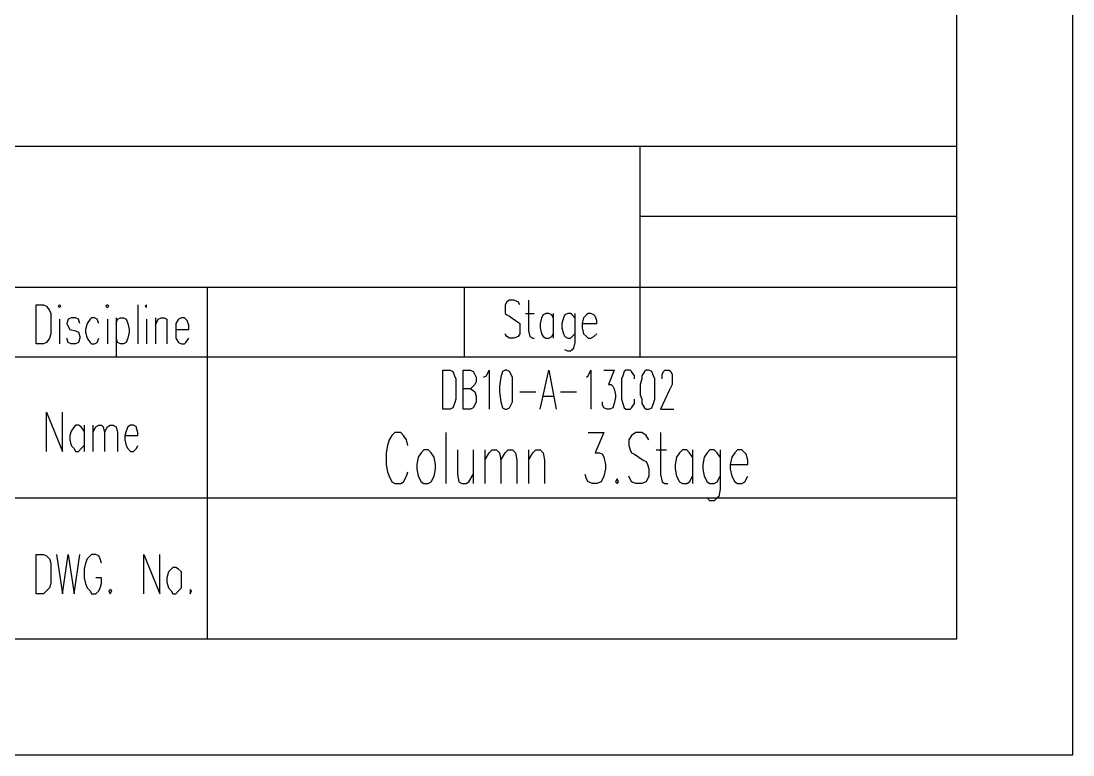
# Model space of a CAD drawing. Extents: x 13.06 to 16.25, y 9.33 to 13.85.
# Drawn here: x 15.767 to 16.25, y 9.3307 to 9.6675 of the extents above; entities that cross this region are included whole.
import ezdxf

# ---------------------------------------------------------------- set-up
doc = ezdxf.new("R2010")
doc.units = 0
doc.header["$MEASUREMENT"] = 0
doc.linetypes.add('AUSGEZOGEN', pattern=[0])
doc.layers.get('0').update_dxf_attribs({"linetype": 'AUSGEZOGEN'})

msp = doc.modelspace()

# ---------------------------------------------------------------- linework, layer by layer
for points in [[(13.056, 9.33067), (16.25, 9.33067), (16.25, 9.33067), (16.25, 13.85267), (16.25, 13.85267), (13.056, 13.85267), (13.056, 13.85267), (13.056, 9.33067), (13.056, 9.33067)], [(13.19, 9.384), (16.19667, 9.384), (16.19667, 9.384), (16.19667, 13.79933), (16.19667, 13.79933), (13.19, 13.79933), (13.19, 13.79933), (13.19, 9.384), (13.19, 9.384)], [(16.19667, 9.67467), (15.22867, 9.67467), (15.22867, 9.67467), (15.22867, 9.384), (15.22867, 9.384), (16.19667, 9.384), (16.19667, 9.384), (16.19667, 9.67467), (16.19667, 9.67467)], [(16.19667, 9.61), (15.22867, 9.61)], [(16.05133, 9.54533), (16.05133, 9.61)], [(16.05133, 9.578), (16.19667, 9.578)], [(15.51867, 9.54533), (16.19667, 9.54533)], [(15.85267, 9.384), (15.85267, 9.54533)], [(15.97067, 9.51333), (15.97067, 9.54533)], [(16.05133, 9.51333), (16.05133, 9.54533)], [(15.996, 9.53733), (15.99533, 9.53867), (15.99533, 9.53867), (15.99333, 9.53933), (15.99333, 9.53933), (15.99133, 9.53933), (15.99133, 9.53933), (15.99, 9.53867), (15.99, 9.53867), (15.98933, 9.53733), (15.98933, 9.53733), (15.98933, 9.53333), (15.98933, 9.53333), (15.99, 9.53267), (15.99, 9.53267), (15.99133, 9.532), (15.99133, 9.532), (15.994, 9.53), (15.994, 9.53), (15.99533, 9.52933), (15.99533, 9.52933), (15.996, 9.52867), (15.996, 9.52867), (15.996, 9.524), (15.996, 9.524), (15.99533, 9.52267), (15.99533, 9.52267), (15.99333, 9.522), (15.99333, 9.522), (15.99133, 9.522), (15.99133, 9.522), (15.99, 9.52267), (15.99, 9.52267), (15.98933, 9.524)], [(16, 9.53933), (16, 9.52533), (16, 9.52533), (16.00067, 9.52267), (16.00067, 9.52267), (16.002, 9.522), (16.002, 9.522), (16.00267, 9.522)], [(15.774, 9.51933), (15.774, 9.53733), (15.774, 9.53733), (15.77733, 9.53733), (15.77733, 9.53733), (15.77867, 9.53667), (15.77867, 9.53667), (15.78, 9.53467), (15.78, 9.53467), (15.78067, 9.53333), (15.78067, 9.53333), (15.78067, 9.524), (15.78067, 9.524), (15.78, 9.522), (15.78, 9.522), (15.77867, 9.52), (15.77867, 9.52), (15.77733, 9.51933), (15.77733, 9.51933), (15.774, 9.51933), (15.774, 9.51933)], [(15.784, 9.53667), (15.78467, 9.536), (15.78467, 9.536), (15.78533, 9.53667), (15.78533, 9.53667), (15.78467, 9.53733), (15.78467, 9.53733), (15.784, 9.53667), (15.784, 9.53667)], [(15.806, 9.53667), (15.80667, 9.536), (15.80667, 9.536), (15.80733, 9.53667), (15.80733, 9.53667), (15.80667, 9.53733), (15.80667, 9.53733), (15.806, 9.53667), (15.806, 9.53667)], [(15.82067, 9.53733), (15.82067, 9.51933)], [(15.824, 9.53667), (15.82467, 9.536), (15.82467, 9.536), (15.82467, 9.53733), (15.82467, 9.53733), (15.824, 9.53667), (15.824, 9.53667)], [(15.78467, 9.53067), (15.78467, 9.51933)], [(15.794, 9.52867), (15.79333, 9.53067), (15.79333, 9.53067), (15.792, 9.53133), (15.792, 9.53133), (15.79, 9.53133), (15.79, 9.53133), (15.78867, 9.53067), (15.78867, 9.53067), (15.788, 9.52867), (15.788, 9.52867), (15.78867, 9.52733), (15.78867, 9.52733), (15.78933, 9.526), (15.78933, 9.526), (15.792, 9.52533), (15.792, 9.52533), (15.79333, 9.52467), (15.79333, 9.52467), (15.794, 9.52267), (15.794, 9.52267), (15.794, 9.522), (15.794, 9.522), (15.79333, 9.52), (15.79333, 9.52), (15.792, 9.51933), (15.792, 9.51933), (15.79, 9.51933), (15.79, 9.51933), (15.78867, 9.52), (15.78867, 9.52), (15.788, 9.522)], [(15.80267, 9.52867), (15.802, 9.53067), (15.802, 9.53067), (15.80067, 9.53133), (15.80067, 9.53133), (15.79933, 9.53133), (15.79933, 9.53133), (15.79867, 9.53067), (15.79867, 9.53067), (15.79733, 9.52867), (15.79733, 9.52867), (15.79667, 9.526), (15.79667, 9.526), (15.79667, 9.52467), (15.79667, 9.52467), (15.79733, 9.522), (15.79733, 9.522), (15.79867, 9.52), (15.79867, 9.52), (15.79933, 9.51933), (15.79933, 9.51933), (15.80067, 9.51933), (15.80067, 9.51933), (15.802, 9.52), (15.802, 9.52), (15.80267, 9.522)], [(15.80667, 9.53067), (15.80667, 9.51933)], [(15.81067, 9.53133), (15.81067, 9.51333)], [(15.81067, 9.52867), (15.81133, 9.53067), (15.81133, 9.53067), (15.81267, 9.53133), (15.81267, 9.53133), (15.814, 9.53133), (15.814, 9.53133), (15.81533, 9.53067), (15.81533, 9.53067), (15.816, 9.52867), (15.816, 9.52867), (15.81667, 9.526), (15.81667, 9.526), (15.81667, 9.52467), (15.81667, 9.52467), (15.816, 9.522), (15.816, 9.522), (15.81533, 9.52), (15.81533, 9.52), (15.814, 9.51933), (15.814, 9.51933), (15.81267, 9.51933), (15.81267, 9.51933), (15.81133, 9.52), (15.81133, 9.52), (15.81067, 9.522)], [(15.82467, 9.53067), (15.82467, 9.51933)], [(15.82867, 9.53133), (15.82867, 9.51933)], [(15.82867, 9.528), (15.83, 9.53067), (15.83, 9.53067), (15.83133, 9.53133), (15.83133, 9.53133), (15.83267, 9.53133), (15.83267, 9.53133), (15.834, 9.53067), (15.834, 9.53067), (15.834, 9.51933)], [(15.838, 9.526), (15.844, 9.526), (15.844, 9.526), (15.844, 9.528), (15.844, 9.528), (15.84333, 9.53), (15.84333, 9.53), (15.84267, 9.53067), (15.84267, 9.53067), (15.842, 9.53133), (15.842, 9.53133), (15.84067, 9.53133), (15.84067, 9.53133), (15.83933, 9.53067), (15.83933, 9.53067), (15.838, 9.52867), (15.838, 9.52867), (15.838, 9.522), (15.838, 9.522), (15.83933, 9.52), (15.83933, 9.52), (15.84067, 9.51933), (15.84067, 9.51933), (15.842, 9.51933), (15.842, 9.51933), (15.84267, 9.52), (15.84267, 9.52), (15.844, 9.522)], [(15.99867, 9.53333), (16.00267, 9.53333)], [(16.01133, 9.53133), (16.01067, 9.53267), (16.01067, 9.53267), (16.00933, 9.53333), (16.00933, 9.53333), (16.008, 9.53333), (16.008, 9.53333), (16.00667, 9.53267), (16.00667, 9.53267), (16.006, 9.53133), (16.006, 9.53133), (16.00533, 9.52867), (16.00533, 9.52867), (16.00533, 9.52667), (16.00533, 9.52667), (16.006, 9.524), (16.006, 9.524), (16.00667, 9.52267), (16.00667, 9.52267), (16.008, 9.522), (16.008, 9.522), (16.00933, 9.522), (16.00933, 9.522), (16.01067, 9.52267), (16.01067, 9.52267), (16.01133, 9.524)], [(16.01133, 9.53333), (16.01133, 9.522)], [(16.02133, 9.53133), (16.02, 9.53267), (16.02, 9.53267), (16.01933, 9.53333), (16.01933, 9.53333), (16.018, 9.53333), (16.018, 9.53333), (16.01667, 9.53267), (16.01667, 9.53267), (16.016, 9.53133), (16.016, 9.53133), (16.01533, 9.52867), (16.01533, 9.52867), (16.01533, 9.52667), (16.01533, 9.52667), (16.016, 9.524), (16.016, 9.524), (16.01667, 9.52267), (16.01667, 9.52267), (16.018, 9.522), (16.018, 9.522), (16.01933, 9.522), (16.01933, 9.522), (16.02, 9.52267), (16.02, 9.52267), (16.02133, 9.524)], [(16.02133, 9.53333), (16.02133, 9.52), (16.02133, 9.52), (16.02067, 9.51733), (16.02067, 9.51733), (16.02, 9.51667), (16.02, 9.51667), (16.01933, 9.516), (16.01933, 9.516), (16.018, 9.516), (16.018, 9.516), (16.01667, 9.51667)], [(16.02467, 9.52867), (16.03133, 9.52867), (16.03133, 9.52867), (16.03133, 9.53), (16.03133, 9.53), (16.03067, 9.532), (16.03067, 9.532), (16.03, 9.53267), (16.03, 9.53267), (16.02867, 9.53333), (16.02867, 9.53333), (16.02733, 9.53333), (16.02733, 9.53333), (16.02667, 9.53267), (16.02667, 9.53267), (16.02533, 9.53133), (16.02533, 9.53133), (16.02467, 9.52867), (16.02467, 9.52867), (16.02467, 9.52667), (16.02467, 9.52667), (16.02533, 9.524), (16.02533, 9.524), (16.02667, 9.52267), (16.02667, 9.52267), (16.02733, 9.522), (16.02733, 9.522), (16.02867, 9.522), (16.02867, 9.522), (16.03, 9.52267), (16.03, 9.52267), (16.03133, 9.524)], [(15.22867, 9.51333), (16.19667, 9.51333)], [(15.96067, 9.48933), (15.96067, 9.50733), (15.96067, 9.50733), (15.964, 9.50733), (15.964, 9.50733), (15.96533, 9.50667), (15.96533, 9.50667), (15.966, 9.50467), (15.966, 9.50467), (15.96667, 9.50333), (15.96667, 9.50333), (15.96667, 9.494), (15.96667, 9.494), (15.966, 9.492), (15.966, 9.492), (15.96533, 9.49), (15.96533, 9.49), (15.964, 9.48933), (15.964, 9.48933), (15.96067, 9.48933), (15.96067, 9.48933)], [(15.97, 9.48933), (15.97, 9.50733), (15.97, 9.50733), (15.97333, 9.50733), (15.97333, 9.50733), (15.97467, 9.50667), (15.97467, 9.50667), (15.97533, 9.50533), (15.97533, 9.50533), (15.976, 9.504), (15.976, 9.504), (15.976, 9.502), (15.976, 9.502), (15.97533, 9.50067), (15.97533, 9.50067), (15.97467, 9.5), (15.97467, 9.5), (15.97333, 9.49867), (15.97333, 9.49867), (15.97, 9.49867)], [(15.97933, 9.504), (15.98067, 9.50467), (15.98067, 9.50467), (15.982, 9.50733), (15.982, 9.50733), (15.982, 9.48933)], [(15.98933, 9.50733), (15.988, 9.50667), (15.988, 9.50667), (15.98733, 9.504), (15.98733, 9.504), (15.98667, 9.5), (15.98667, 9.5), (15.98667, 9.49733), (15.98667, 9.49733), (15.98733, 9.49267), (15.98733, 9.49267), (15.988, 9.49), (15.988, 9.49), (15.98933, 9.48933), (15.98933, 9.48933), (15.99, 9.48933), (15.99, 9.48933), (15.99133, 9.49), (15.99133, 9.49), (15.99267, 9.49267), (15.99267, 9.49267), (15.99267, 9.504), (15.99267, 9.504), (15.99133, 9.50667), (15.99133, 9.50667), (15.99, 9.50733), (15.99, 9.50733), (15.98933, 9.50733), (15.98933, 9.50733)], [(16.00533, 9.48933), (16.00933, 9.50733), (16.00933, 9.50733), (16.01267, 9.48933)], [(16.02667, 9.504), (16.02733, 9.50467), (16.02733, 9.50467), (16.02867, 9.50733), (16.02867, 9.50733), (16.02867, 9.48933)], [(16.03467, 9.50733), (16.03933, 9.50733), (16.03933, 9.50733), (16.03667, 9.50067), (16.03667, 9.50067), (16.038, 9.50067), (16.038, 9.50067), (16.03867, 9.5), (16.03867, 9.5), (16.03933, 9.49867), (16.03933, 9.49867), (16.04, 9.496), (16.04, 9.496), (16.04, 9.49467), (16.04, 9.49467), (16.03933, 9.492), (16.03933, 9.492), (16.03867, 9.49), (16.03867, 9.49), (16.03733, 9.48933), (16.03733, 9.48933), (16.036, 9.48933), (16.036, 9.48933), (16.03467, 9.49), (16.03467, 9.49), (16.034, 9.49133), (16.034, 9.49133), (16.034, 9.49267)], [(16.04867, 9.50333), (16.04867, 9.50467), (16.04867, 9.50467), (16.04733, 9.50667), (16.04733, 9.50667), (16.04667, 9.50733), (16.04667, 9.50733), (16.04467, 9.50733), (16.04467, 9.50733), (16.044, 9.50667), (16.044, 9.50667), (16.04333, 9.50467), (16.04333, 9.50467), (16.04267, 9.50333), (16.04267, 9.50333), (16.04267, 9.494), (16.04267, 9.494), (16.04333, 9.492), (16.04333, 9.492), (16.044, 9.49), (16.044, 9.49), (16.04467, 9.48933), (16.04467, 9.48933), (16.04667, 9.48933), (16.04667, 9.48933), (16.04733, 9.49), (16.04733, 9.49), (16.04867, 9.492), (16.04867, 9.492), (16.04867, 9.494)], [(16.054, 9.50733), (16.05333, 9.50667), (16.05333, 9.50667), (16.052, 9.50467), (16.052, 9.50467), (16.052, 9.50333), (16.052, 9.50333), (16.05133, 9.50067), (16.05133, 9.50067), (16.05133, 9.496), (16.05133, 9.496), (16.052, 9.494), (16.052, 9.494), (16.052, 9.492), (16.052, 9.492), (16.05333, 9.49), (16.05333, 9.49), (16.054, 9.48933), (16.054, 9.48933), (16.05533, 9.48933), (16.05533, 9.48933), (16.05667, 9.49), (16.05667, 9.49), (16.05733, 9.492), (16.05733, 9.492), (16.058, 9.494), (16.058, 9.494), (16.058, 9.50333), (16.058, 9.50333), (16.05733, 9.50467), (16.05733, 9.50467), (16.05667, 9.50667), (16.05667, 9.50667), (16.05533, 9.50733), (16.05533, 9.50733), (16.054, 9.50733), (16.054, 9.50733)], [(16.06133, 9.50333), (16.06133, 9.50533), (16.06133, 9.50533), (16.062, 9.50667), (16.062, 9.50667), (16.06267, 9.50733), (16.06267, 9.50733), (16.06467, 9.50733), (16.06467, 9.50733), (16.06533, 9.50667), (16.06533, 9.50667), (16.066, 9.50533), (16.066, 9.50533), (16.066, 9.50067), (16.066, 9.50067), (16.06467, 9.498), (16.06467, 9.498), (16.06067, 9.48933), (16.06067, 9.48933), (16.06667, 9.48933)], [(15.97333, 9.49867), (15.97467, 9.498), (15.97467, 9.498), (15.97533, 9.49733), (15.97533, 9.49733), (15.976, 9.49533), (15.976, 9.49533), (15.976, 9.49267), (15.976, 9.49267), (15.97533, 9.49133), (15.97533, 9.49133), (15.97467, 9.49), (15.97467, 9.49), (15.97333, 9.48933), (15.97333, 9.48933), (15.97, 9.48933)], [(15.996, 9.49733), (16.00333, 9.49733)], [(16.01467, 9.49733), (16.022, 9.49733)], [(16.00667, 9.49533), (16.01133, 9.49533)], [(15.77867, 9.47), (15.77867, 9.488), (15.77867, 9.488), (15.786, 9.47), (15.786, 9.47), (15.786, 9.488)], [(15.796, 9.47933), (15.79467, 9.48133), (15.79467, 9.48133), (15.79333, 9.482), (15.79333, 9.482), (15.792, 9.482), (15.792, 9.482), (15.79133, 9.48133), (15.79133, 9.48133), (15.79, 9.47933), (15.79, 9.47933), (15.78933, 9.47733), (15.78933, 9.47733), (15.78933, 9.47533), (15.78933, 9.47533), (15.79, 9.47267), (15.79, 9.47267), (15.79133, 9.47133), (15.79133, 9.47133), (15.792, 9.47), (15.792, 9.47), (15.79333, 9.47), (15.79333, 9.47), (15.79467, 9.47133), (15.79467, 9.47133), (15.796, 9.47267)], [(15.796, 9.482), (15.796, 9.47)], [(15.8, 9.482), (15.8, 9.47)], [(15.8, 9.47867), (15.80133, 9.48133), (15.80133, 9.48133), (15.80267, 9.482), (15.80267, 9.482), (15.804, 9.482), (15.804, 9.482), (15.80467, 9.48133), (15.80467, 9.48133), (15.80533, 9.47867), (15.80533, 9.47867), (15.80533, 9.47)], [(15.80533, 9.47867), (15.80667, 9.48133), (15.80667, 9.48133), (15.808, 9.482), (15.808, 9.482), (15.80933, 9.482), (15.80933, 9.482), (15.81067, 9.48133), (15.81067, 9.48133), (15.81133, 9.47867), (15.81133, 9.47867), (15.81133, 9.47)], [(15.81467, 9.47733), (15.82067, 9.47733), (15.82067, 9.47733), (15.82067, 9.47867), (15.82067, 9.47867), (15.82, 9.48067), (15.82, 9.48067), (15.82, 9.48133), (15.82, 9.48133), (15.81867, 9.482), (15.81867, 9.482), (15.81733, 9.482), (15.81733, 9.482), (15.816, 9.48133), (15.816, 9.48133), (15.81533, 9.47933), (15.81533, 9.47933), (15.81467, 9.47733), (15.81467, 9.47733), (15.81467, 9.47533), (15.81467, 9.47533), (15.81533, 9.47267), (15.81533, 9.47267), (15.816, 9.47133), (15.816, 9.47133), (15.81733, 9.47), (15.81733, 9.47), (15.81867, 9.47), (15.81867, 9.47), (15.82, 9.47133), (15.82, 9.47133), (15.82067, 9.47267)], [(15.94467, 9.47267), (15.944, 9.47533), (15.944, 9.47533), (15.94267, 9.47733), (15.94267, 9.47733), (15.94133, 9.47867), (15.94133, 9.47867), (15.93867, 9.47867), (15.93867, 9.47867), (15.93733, 9.47733), (15.93733, 9.47733), (15.936, 9.47533), (15.936, 9.47533), (15.93533, 9.47267), (15.93533, 9.47267), (15.93467, 9.46933), (15.93467, 9.46933), (15.93467, 9.464), (15.93467, 9.464), (15.93533, 9.46067), (15.93533, 9.46067), (15.936, 9.45867), (15.936, 9.45867), (15.93733, 9.456), (15.93733, 9.456), (15.93867, 9.45533), (15.93867, 9.45533), (15.94133, 9.45533), (15.94133, 9.45533), (15.94267, 9.456), (15.94267, 9.456), (15.944, 9.45867), (15.944, 9.45867), (15.94467, 9.46067)], [(15.962, 9.47867), (15.962, 9.45533)], [(16.02733, 9.47867), (16.03467, 9.47867), (16.03467, 9.47867), (16.03067, 9.46933), (16.03067, 9.46933), (16.03267, 9.46933), (16.03267, 9.46933), (16.034, 9.46867), (16.034, 9.46867), (16.03467, 9.46733), (16.03467, 9.46733), (16.03533, 9.464), (16.03533, 9.464), (16.03533, 9.462), (16.03533, 9.462), (16.03467, 9.45867), (16.03467, 9.45867), (16.03333, 9.456), (16.03333, 9.456), (16.03133, 9.45533), (16.03133, 9.45533), (16.02933, 9.45533), (16.02933, 9.45533), (16.02733, 9.456), (16.02733, 9.456), (16.02667, 9.45733), (16.02667, 9.45733), (16.026, 9.45933)], [(16.05533, 9.47533), (16.054, 9.47733), (16.054, 9.47733), (16.052, 9.47867), (16.052, 9.47867), (16.04933, 9.47867), (16.04933, 9.47867), (16.04733, 9.47733), (16.04733, 9.47733), (16.046, 9.47533), (16.046, 9.47533), (16.046, 9.47267), (16.046, 9.47267), (16.04667, 9.47067), (16.04667, 9.47067), (16.04733, 9.46933), (16.04733, 9.46933), (16.04867, 9.46867), (16.04867, 9.46867), (16.05267, 9.466), (16.05267, 9.466), (16.054, 9.46533), (16.054, 9.46533), (16.05467, 9.464), (16.05467, 9.464), (16.05533, 9.462), (16.05533, 9.462), (16.05533, 9.45867), (16.05533, 9.45867), (16.054, 9.456), (16.054, 9.456), (16.052, 9.45533), (16.052, 9.45533), (16.04933, 9.45533), (16.04933, 9.45533), (16.04733, 9.456), (16.04733, 9.456), (16.046, 9.45867)], [(16.06067, 9.47867), (16.06067, 9.45933), (16.06067, 9.45933), (16.06133, 9.456), (16.06133, 9.456), (16.06267, 9.45533), (16.06267, 9.45533), (16.064, 9.45533)], [(15.952, 9.47067), (15.95067, 9.46933), (15.95067, 9.46933), (15.94933, 9.46733), (15.94933, 9.46733), (15.94867, 9.464), (15.94867, 9.464), (15.94867, 9.462), (15.94867, 9.462), (15.94933, 9.45867), (15.94933, 9.45867), (15.95067, 9.456), (15.95067, 9.456), (15.952, 9.45533), (15.952, 9.45533), (15.954, 9.45533), (15.954, 9.45533), (15.95533, 9.456), (15.95533, 9.456), (15.95667, 9.45867), (15.95667, 9.45867), (15.95733, 9.462), (15.95733, 9.462), (15.95733, 9.464), (15.95733, 9.464), (15.95667, 9.46733), (15.95667, 9.46733), (15.95533, 9.46933), (15.95533, 9.46933), (15.954, 9.47067), (15.954, 9.47067), (15.952, 9.47067), (15.952, 9.47067)], [(15.96733, 9.47067), (15.96733, 9.45933), (15.96733, 9.45933), (15.968, 9.456), (15.968, 9.456), (15.96933, 9.45533), (15.96933, 9.45533), (15.97133, 9.45533), (15.97133, 9.45533), (15.97267, 9.456), (15.97267, 9.456), (15.97467, 9.45933)], [(15.97467, 9.47067), (15.97467, 9.45533)], [(15.98, 9.47067), (15.98, 9.45533)], [(15.98, 9.466), (15.982, 9.46933), (15.982, 9.46933), (15.98333, 9.47067), (15.98333, 9.47067), (15.98533, 9.47067), (15.98533, 9.47067), (15.98667, 9.46933), (15.98667, 9.46933), (15.98733, 9.466), (15.98733, 9.466), (15.98733, 9.45533)], [(15.98733, 9.466), (15.98933, 9.46933), (15.98933, 9.46933), (15.99067, 9.47067), (15.99067, 9.47067), (15.99267, 9.47067), (15.99267, 9.47067), (15.994, 9.46933), (15.994, 9.46933), (15.99467, 9.466), (15.99467, 9.466), (15.99467, 9.45533)], [(16, 9.47067), (16, 9.45533)], [(16, 9.466), (16.002, 9.46933), (16.002, 9.46933), (16.00333, 9.47067), (16.00333, 9.47067), (16.00533, 9.47067), (16.00533, 9.47067), (16.00667, 9.46933), (16.00667, 9.46933), (16.00733, 9.466), (16.00733, 9.466), (16.00733, 9.45533)], [(16.05867, 9.47067), (16.06333, 9.47067)], [(16.07533, 9.46733), (16.074, 9.46933), (16.074, 9.46933), (16.07267, 9.47067), (16.07267, 9.47067), (16.07067, 9.47067), (16.07067, 9.47067), (16.06933, 9.46933), (16.06933, 9.46933), (16.068, 9.46733), (16.068, 9.46733), (16.06733, 9.464), (16.06733, 9.464), (16.06733, 9.462), (16.06733, 9.462), (16.068, 9.45867), (16.068, 9.45867), (16.06933, 9.456), (16.06933, 9.456), (16.07067, 9.45533), (16.07067, 9.45533), (16.07267, 9.45533), (16.07267, 9.45533), (16.074, 9.456), (16.074, 9.456), (16.07533, 9.45867)], [(16.07533, 9.47067), (16.07533, 9.45533)], [(16.088, 9.46733), (16.08667, 9.46933), (16.08667, 9.46933), (16.08533, 9.47067), (16.08533, 9.47067), (16.08333, 9.47067), (16.08333, 9.47067), (16.082, 9.46933), (16.082, 9.46933), (16.08067, 9.46733), (16.08067, 9.46733), (16.08, 9.464), (16.08, 9.464), (16.08, 9.462), (16.08, 9.462), (16.08067, 9.45867), (16.08067, 9.45867), (16.082, 9.456), (16.082, 9.456), (16.08333, 9.45533), (16.08333, 9.45533), (16.08533, 9.45533), (16.08533, 9.45533), (16.08667, 9.456), (16.08667, 9.456), (16.088, 9.45867)], [(16.088, 9.47067), (16.088, 9.45267), (16.088, 9.45267), (16.08733, 9.44933), (16.08733, 9.44933), (16.08667, 9.44867), (16.08667, 9.44867), (16.08533, 9.44733), (16.08533, 9.44733), (16.08333, 9.44733), (16.08333, 9.44733), (16.082, 9.44867)], [(16.09267, 9.464), (16.10067, 9.464), (16.10067, 9.464), (16.10067, 9.466), (16.10067, 9.466), (16.1, 9.46867), (16.1, 9.46867), (16.09933, 9.46933), (16.09933, 9.46933), (16.098, 9.47067), (16.098, 9.47067), (16.096, 9.47067), (16.096, 9.47067), (16.09467, 9.46933), (16.09467, 9.46933), (16.09333, 9.46733), (16.09333, 9.46733), (16.09267, 9.464), (16.09267, 9.464), (16.09267, 9.462), (16.09267, 9.462), (16.09333, 9.45867), (16.09333, 9.45867), (16.09467, 9.456), (16.09467, 9.456), (16.096, 9.45533), (16.096, 9.45533), (16.098, 9.45533), (16.098, 9.45533), (16.09933, 9.456), (16.09933, 9.456), (16.10067, 9.45867)], [(16.04067, 9.45733), (16.04, 9.456), (16.04, 9.456), (16.04067, 9.45533), (16.04067, 9.45533), (16.04133, 9.456), (16.04133, 9.456), (16.04067, 9.45733), (16.04067, 9.45733)], [(15.22867, 9.44867), (16.19667, 9.44867)], [(15.774, 9.40467), (15.774, 9.42267), (15.774, 9.42267), (15.77733, 9.42267), (15.77733, 9.42267), (15.77867, 9.422), (15.77867, 9.422), (15.78, 9.42067), (15.78, 9.42067), (15.78067, 9.41867), (15.78067, 9.41867), (15.78067, 9.40933), (15.78067, 9.40933), (15.78, 9.40733), (15.78, 9.40733), (15.77867, 9.406), (15.77867, 9.406), (15.77733, 9.40467), (15.77733, 9.40467), (15.774, 9.40467), (15.774, 9.40467)], [(15.78333, 9.42267), (15.786, 9.40467), (15.786, 9.40467), (15.78867, 9.42267), (15.78867, 9.42267), (15.79133, 9.40467), (15.79133, 9.40467), (15.794, 9.42267)], [(15.804, 9.41867), (15.80333, 9.42067), (15.80333, 9.42067), (15.80267, 9.422), (15.80267, 9.422), (15.80133, 9.42267), (15.80133, 9.42267), (15.79933, 9.42267), (15.79933, 9.42267), (15.79867, 9.422), (15.79867, 9.422), (15.79733, 9.42067), (15.79733, 9.42067), (15.79667, 9.41867), (15.79667, 9.41867), (15.796, 9.416), (15.796, 9.416), (15.796, 9.412), (15.796, 9.412), (15.79667, 9.40933), (15.79667, 9.40933), (15.79733, 9.40733), (15.79733, 9.40733), (15.79867, 9.406), (15.79867, 9.406), (15.79933, 9.40467), (15.79933, 9.40467), (15.80133, 9.40467), (15.80133, 9.40467), (15.80267, 9.406), (15.80267, 9.406), (15.80333, 9.40733), (15.80333, 9.40733), (15.804, 9.40933), (15.804, 9.40933), (15.804, 9.412), (15.804, 9.412), (15.80133, 9.412)], [(15.82333, 9.40467), (15.82333, 9.42267), (15.82333, 9.42267), (15.83067, 9.40467), (15.83067, 9.40467), (15.83067, 9.42267)], [(15.83667, 9.41667), (15.836, 9.416), (15.836, 9.416), (15.83467, 9.41467), (15.83467, 9.41467), (15.834, 9.412), (15.834, 9.412), (15.834, 9.41), (15.834, 9.41), (15.83467, 9.40733), (15.83467, 9.40733), (15.836, 9.406), (15.836, 9.406), (15.83667, 9.40467), (15.83667, 9.40467), (15.838, 9.40467), (15.838, 9.40467), (15.83933, 9.406), (15.83933, 9.406), (15.84067, 9.40733), (15.84067, 9.40733), (15.84067, 9.41467), (15.84067, 9.41467), (15.83933, 9.416), (15.83933, 9.416), (15.838, 9.41667), (15.838, 9.41667), (15.83667, 9.41667), (15.83667, 9.41667)], [(15.808, 9.40667), (15.80733, 9.406), (15.80733, 9.406), (15.808, 9.40467), (15.808, 9.40467), (15.80867, 9.406), (15.80867, 9.406), (15.808, 9.40667), (15.808, 9.40667)], [(15.84467, 9.40667), (15.84467, 9.40467), (15.84467, 9.40467), (15.84533, 9.406), (15.84533, 9.406), (15.84467, 9.40667), (15.84467, 9.40667)]]:
    msp.add_lwpolyline(points)

doc.saveas('drawing.dxf')
